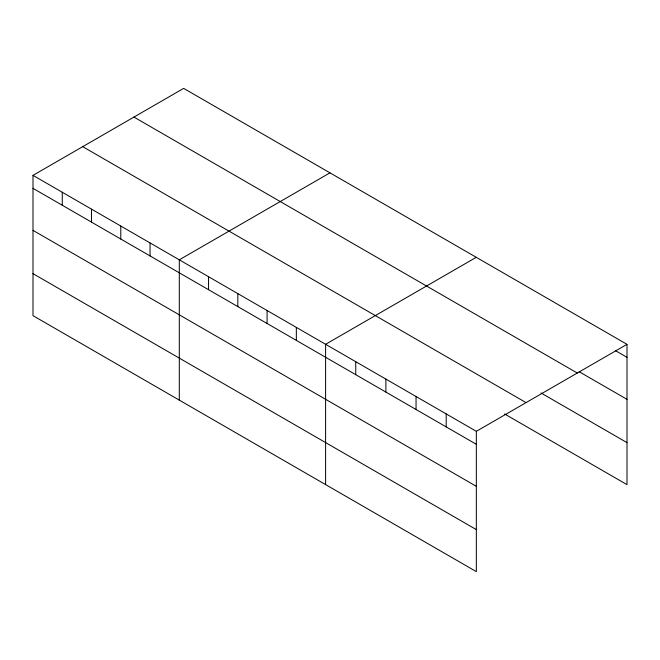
<?xml version="1.0" encoding="UTF-8"?>
<svg xmlns="http://www.w3.org/2000/svg" width="660" height="660" viewBox="0 0 660 660"><rect width="100%" height="100%" fill="white"/><g stroke="black" fill="none" stroke-linecap="round" stroke-linejoin="round"><path stroke-width="0.99" d="M33 175.362L476.338 431.318L476.338 571.626L33 315.661L33 175.362L183.661 88.374L627 344.338L627 484.638L504.636 413.993M329.967 172.846L179.305 259.825L179.305 400.133M476.264 257.309L325.603 344.297L325.603 484.597M476.338 431.318L627 344.338M615.475 350.666L627 357.324M579.117 371.695L627 399.333M133.947 117.084L577.285 373.04M540.994 392.964L627 442.621M82.715 146.66L526.053 402.616M33 188.347L476.338 444.304M33 230.365L476.338 486.321M33 273.652L476.338 529.609M446.193 413.919L446.193 426.904M416.048 396.511L416.048 409.497M385.894 379.104L385.894 392.089M355.748 361.697L355.748 374.682M296.34 327.401L296.34 340.387M267.085 310.505L267.085 323.491M237.823 293.617L237.823 306.603M208.56 276.721L208.56 289.707M150.043 242.938L150.043 255.923M120.78 226.042L120.78 239.027M91.517 209.146L91.517 222.131M62.263 192.258L62.263 205.243"/></g></svg>
